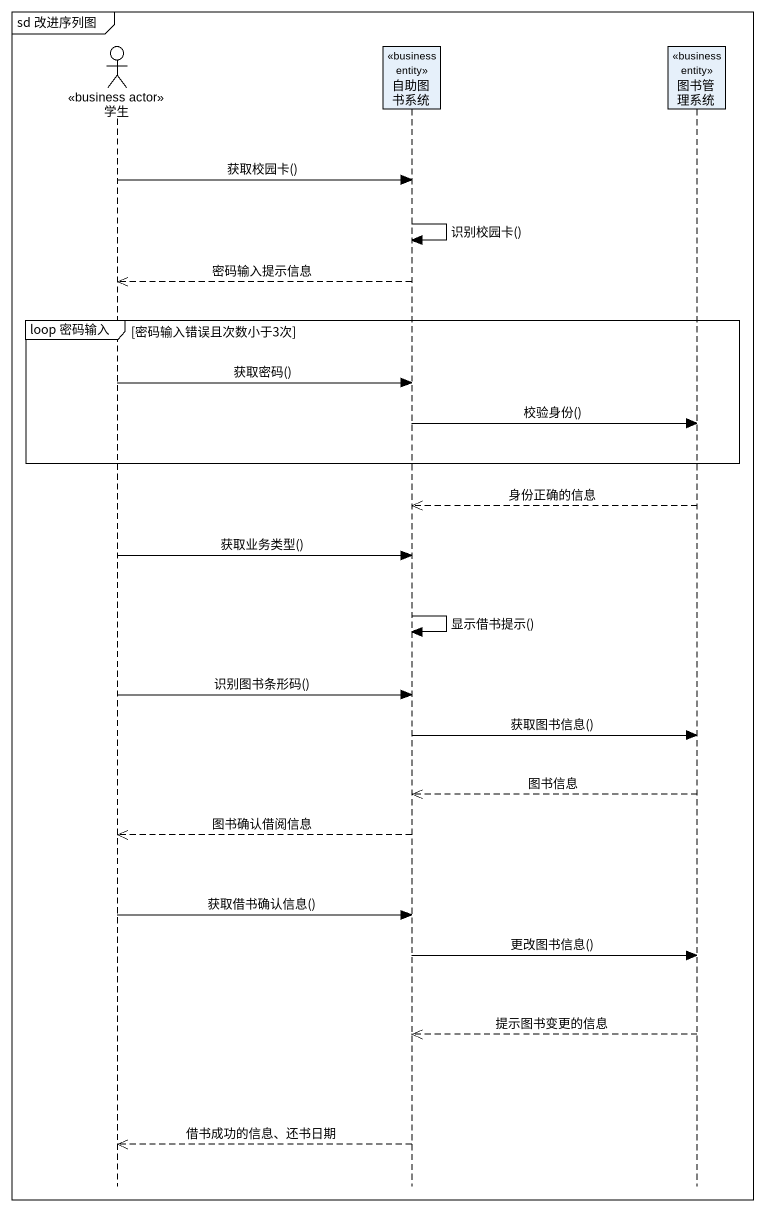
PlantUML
@startuml
mainframe sd 改进序列图
hide footbox
actor 学生 <<business actor>>
participant 自助图书系统 <<business entity>>
participant 图书管理系统 <<business entity>>

学生 -> 自助图书系统 : 获取校园卡()
自助图书系统 -> 自助图书系统 : 识别校园卡()
自助图书系统 -->> 学生 : 密码输入提示信息
group loop 密码输入 [密码输入错误且次数小于3次]
  学生 -> 自助图书系统 : 获取密码()
  自助图书系统 -> 图书管理系统 : 校验身份()
end
图书管理系统 -->> 自助图书系统 : 身份正确的信息
学生 -> 自助图书系统 : 获取业务类型()
自助图书系统 -> 自助图书系统 : 显示借书提示()
学生 -> 自助图书系统 : 识别图书条形码()
自助图书系统 -> 图书管理系统 : 获取图书信息()
图书管理系统 -->> 自助图书系统 : 图书信息
自助图书系统 -->> 学生 : 图书确认借阅信息
学生 -> 自助图书系统 : 获取借书确认信息()
自助图书系统 -> 图书管理系统 : 更改图书信息()
图书管理系统 -->> 自助图书系统 : 提示图书变更的信息
自助图书系统 -->> 学生 : 借书成功的信息、还书日期
@enduml
